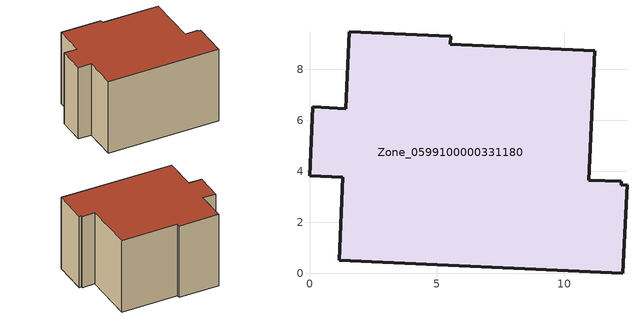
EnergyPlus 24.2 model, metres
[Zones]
Zone_0599100000331180
 floor ground (C_G): 12.28,0 1.16,0.51 1.3,3.77 0,3.82 0.12,6.53 1.42,6.46 1.56,9.47 5.54,9.29 5.53,8.98 11.18,8.73 10.96,3.65 12.23,3.6 12.22,3.44 12.45,3.47 z0.98
 wall outside (C_F): 1.16,0.51 12.28,0 12.45,3.47 12.22,3.44 12.23,3.6 10.96,3.65 11.18,8.73 5.53,8.98 5.54,9.29 1.56,9.47 1.42,6.46 0.12,6.53 0,3.82 1.3,3.77 1.16,0.51 z0.98:8.63
 roof outside (C_R): 12.28,0 12.45,3.47 12.22,3.44 12.23,3.6 10.96,3.65 11.18,8.73 5.53,8.98 5.54,9.29 1.56,9.47 1.42,6.46 0.12,6.53 0,3.82 1.3,3.77 1.16,0.51 z8.63
[BUILDING]
Pand.0599100000331180: North Axis=0; Terrain=City; Loads Convergence Tolerance Value=0.04; Temperature Convergence Tolerance Value=0.4; Solar Distribution=FullExterior; Maximum Number of Warmup Days=25; Minimum Number of Warmup Days=1
[Site:Location]
Rotterdam.The.Hague.AP_ZH_NLD Design_Conditions: Latitude=51.96; Longitude=4.45; Time Zone=1; Elevation=-4.5
[SITE:GROUNDTEMPERATURE:BUILDINGSURFACE]
18, 18, 18, 18, 18, 18, 18, 18, 18, 18, 18, 18
[MATERIAL] Thermal Absorptance=0.9; Solar Absorptance=0.7; Visible Absorptance=0.7
Name | Roughness | Thickness | Conductivity | Density | Specific Heat
G.TI.1975-1991 | MediumSmooth | 0.15 | 0.288461 | 540 | 1210
F.TI.1975-1991 | Rough | 0.3 | 0.230769 | 1920 | 840
R.TI.1975-1991 | MediumRough | 0.2 | 0.153846 | 1500 | 1000
[CONSTRUCTION]
C_G: G.TI.1975-1991
C_F: F.TI.1975-1991
C_R: R.TI.1975-1991
[ZONE]
Zone_0599100000331180: Type=1; Multiplier=1; Ceiling Height=Autocalculate; Volume=Autocalculate; Floor Area=autocalculate; Part of Total Floor Area=Yes
[ZONEINFILTRATION:DESIGNFLOWRATE]
Infil_Zone_0599100000331180: Zone or ZoneList or Space or SpaceList=Zone_0599100000331180; Schedule=AlwaysOn; Design Flow Rate Calculation Method=Flow/Area; Flow Rate per Floor Area=0.003; Constant Term Coefficient=1; Temperature Term Coefficient=0; Velocity Term Coefficient=0; Velocity Squared Term Coefficient=0
[HVACTEMPLATE:ZONE:IDEALLOADSAIRSYSTEM]
Zone_0599100000331180: Maximum Heating Supply Air Temperature=50; Minimum Cooling Supply Air Temperature=13; Maximum Heating Supply Air Humidity Ratio=0.0156; Minimum Cooling Supply Air Humidity Ratio=0.0077; Heating Limit=NoLimit; Cooling Limit=NoLimit; Dehumidification Control Type=ConstantSensibleHeatRatio; Cooling Sensible Heat Ratio=0.7; Dehumidification Setpoint=60; Humidification Control Type=None; Humidification Setpoint=30; Outdoor Air Method=None; Outdoor Air Flow Rate per Person=0.00944; Outdoor Air Flow Rate per Zone Floor Area=0; Outdoor Air Flow Rate per Zone=0; Demand Controlled Ventilation Type=None; Outdoor Air Economizer Type=NoEconomizer; Heat Recovery Type=None; Sensible Heat Recovery Effectiveness=0.7; Latent Heat Recovery Effectiveness=0.65
[ZONECONTROL:THERMOSTAT]
ThermostatControl_Zone_0599100000331180: Zone or ZoneList=Zone_0599100000331180; Control Type Schedule=DualSetpointControlType; Control 1=Thermostat_Zone_0599100000331180; Temperature Difference Between Cutout And Setpoint=0
[THERMOSTATSETPOINT:DUALSETPOINT]
Thermostat_Zone_0599100000331180: Heating Setpoint Temperature Schedule=HeatingSetpoint_Zone_0599100000331180; Cooling Setpoint Temperature Schedule=CoolingSetpoint_Zone_0599100000331180
[SCHEDULE:COMPACT]
HeatingSetpoint_Zone_0599100000331180: Through: 12/31, For: AllDays, Until: 24:00, 21
CoolingSetpoint_Zone_0599100000331180: Through: 12/31, For: AllDays, Until: 24:00, 24
DualSetpointControlType: Through: 12/31, For: AllDays, Until: 24:00, 4
AlwaysOn: Through: 12/31, For: AllDays, Until: 24:00, 1
